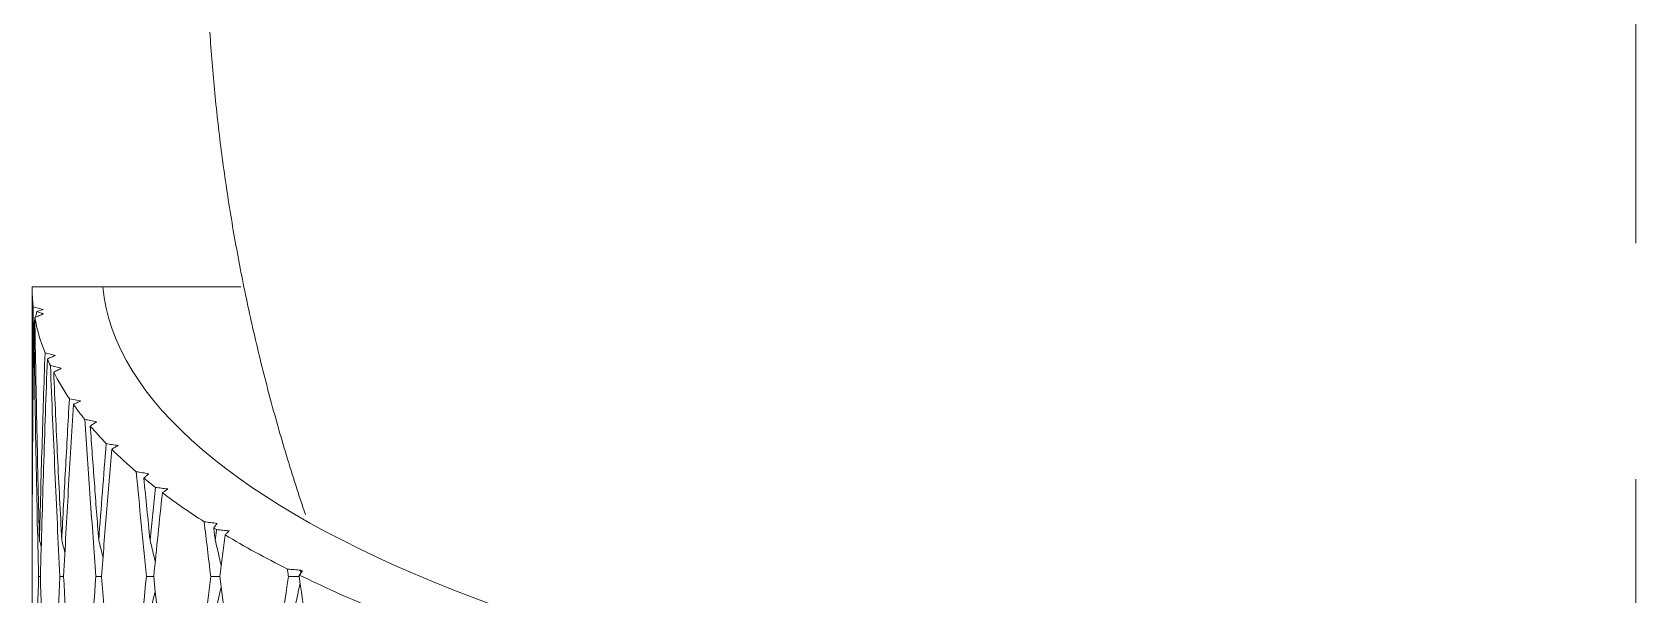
# Model space of a CAD drawing. Extents: x 4138 to 4928, y 0 to 579.
# Drawn here: x 4365.09 to 4382.09, y 429.19 to 435.15 of the extents above; entities that cross this region are included whole.
import ezdxf

# ---------------------------------------------------------------- set-up
doc = ezdxf.new("R2010")
doc.units = 0
doc.header["$LTSCALE"] = 10
doc.header["$MEASUREMENT"] = 0
doc.linetypes.add('CENTER', pattern=[2, 1.25, -0.25, 0.25, -0.25])
doc.layers.add('1', color=7, linetype='CONTINUOUS')
doc.layers.add('BODY', color=7, linetype='CONTINUOUS')

msp = doc.modelspace()

# ---------------------------------------------------------------- linework, layer by layer
at = {"layer": '1', "color": 7, "linetype": 'Continuous', "lineweight": 18}
for p, q in [((4365.093, 429.826), (4365.093, 432.452)), ((4365.105, 432.241), (4365.209, 432.212)), ((4365.209, 432.212), (4365.144, 432.19)), ((4365.23, 431.752), (4365.341, 431.725)), ((4365.488, 431.267), (4365.607, 431.244)), ((4365.093, 429.77), (4365.093, 429.826)), ((4365.093, 429.77), (4365.094, 429.764)), ((4367.94, 429.45), (4367.937, 429.443)), ((4367.937, 429.443), (4367.958, 429.442)), ((4367.925, 429.399), (4367.923, 429.385))]:
    msp.add_line(p, q, dxfattribs=at)
msp.add_ellipse((4382.093, 432.606), major_axis=(16.257, 0), ratio=0.325059, start_param=3.17084, end_param=4.490178, dxfattribs=at)
for points, weights in [([(4366.977, 435.152), (4367.147, 432.53), (4367.989, 430.041)], [1, 0.987297717329, 0.991575459011]), ([(4365.843, 432.452), (4365.843, 432.452), (4367.305, 432.452)], [1, 0.917504764712, 0.881480143341])]:
    msp.add_rational_spline(points, weights, degree=2, dxfattribs=at)
for points, degree in [([(4365.093, 432.452), (4365.843, 432.452)], 1), ([(4365.093, 432.452), (4365.093, 432.381), (4365.097, 432.311), (4365.105, 432.241)], 3), ([(4365.093, 429.826), (4365.093, 430.094), (4365.093, 430.631), (4365.098, 431.436), (4365.102, 431.973), (4365.105, 432.241)], 3), ([(4365.215, 432.166), (4365.2, 432.16), (4365.169, 432.147), (4365.137, 432.134), (4365.122, 432.128)], 3), ([(4365.128, 432.131), (4365.134, 432.15), (4365.139, 432.17), (4365.144, 432.19)], 3), ([(4365.144, 432.19), (4365.156, 432.186), (4365.18, 432.178), (4365.203, 432.17), (4365.215, 432.166)], 3), ([(4365.112, 432.066), (4365.108, 431.768), (4365.101, 431.172), (4365.095, 430.278), (4365.093, 429.683), (4365.093, 429.385)], 3), ([(4365.112, 432.066), (4365.115, 432.08), (4365.119, 432.093), (4365.122, 432.106)], 3), ([(4365.161, 429.385), (4365.151, 429.818), (4365.132, 430.697), (4365.118, 431.605), (4365.112, 432.066)], 3), ([(4365.122, 432.128), (4365.128, 431.723), (4365.143, 430.925), (4365.161, 430.151), (4365.171, 429.77)], 3), ([(4365.122, 432.128), (4365.144, 432.002), (4365.18, 431.877), (4365.23, 431.752)], 3), ([(4365.171, 429.77), (4365.179, 430.1), (4365.197, 430.759), (4365.218, 431.42), (4365.23, 431.752)], 3), ([(4365.255, 431.69), (4365.24, 431.303), (4365.214, 430.532), (4365.191, 429.767), (4365.181, 429.385)], 3), ([(4365.341, 431.725), (4365.327, 431.719), (4365.298, 431.708), (4365.269, 431.696), (4365.255, 431.69)], 3), ([(4365.255, 431.69), (4365.265, 431.667), (4365.275, 431.643), (4365.287, 431.62)], 3), ([(4365.387, 429.385), (4365.369, 429.752), (4365.334, 430.491), (4365.302, 431.242), (4365.287, 431.62)], 3), ([(4365.287, 431.62), (4365.306, 431.614), (4365.344, 431.604), (4365.383, 431.594), (4365.402, 431.589)], 3), ([(4365.402, 431.589), (4365.389, 431.582), (4365.362, 431.568), (4365.335, 431.554), (4365.322, 431.547)], 3), ([(4365.322, 431.547), (4365.335, 431.248), (4365.362, 430.652), (4365.392, 430.063), (4365.407, 429.77)], 3), ([(4365.322, 431.547), (4365.37, 431.453), (4365.425, 431.36), (4365.488, 431.267)], 3), ([(4365.407, 429.77), (4365.419, 430.018), (4365.446, 430.514), (4365.474, 431.015), (4365.488, 431.267)], 3), ([(4365.53, 431.207), (4365.512, 430.903), (4365.476, 430.296), (4365.443, 429.689), (4365.427, 429.385)], 3), ([(4365.607, 431.244), (4365.594, 431.237), (4365.568, 431.225), (4365.543, 431.213), (4365.53, 431.207)], 3), ([(4365.53, 431.207), (4365.568, 431.154), (4365.608, 431.101), (4365.65, 431.048)], 3), ([(4365.769, 429.385), (4365.749, 429.658), (4365.709, 430.208), (4365.67, 430.767), (4365.65, 431.048)], 3), ([(4365.65, 431.048), (4365.671, 431.044), (4365.713, 431.035), (4365.755, 431.026), (4365.775, 431.022)], 3), ([(4365.775, 431.022), (4365.764, 431.014), (4365.742, 431), (4365.72, 430.985), (4365.709, 430.977)], 3), ([(4365.709, 430.977), (4365.724, 430.774), (4365.753, 430.37), (4365.783, 429.97), (4365.799, 429.77)], 3), ([(4365.709, 430.977), (4365.762, 430.915), (4365.819, 430.853), (4365.879, 430.791)], 3), ([(4365.799, 429.77), (4365.812, 429.941), (4365.838, 430.281), (4365.865, 430.621), (4365.879, 430.791)], 3), ([(4365.879, 430.791), (4365.899, 430.788), (4365.941, 430.781), (4365.983, 430.774), (4366.004, 430.771)], 3), ([(4365.937, 430.732), (4365.918, 430.508), (4365.881, 430.059), (4365.846, 429.61), (4365.828, 429.385)], 3), ([(4366.004, 430.771), (4365.992, 430.764), (4365.97, 430.752), (4365.948, 430.739), (4365.937, 430.732)], 3), ([(4365.937, 430.732), (4366.018, 430.652), (4366.104, 430.573), (4366.196, 430.494)], 3), ([(4366.304, 429.385), (4366.286, 429.571), (4366.249, 429.94), (4366.214, 430.309), (4366.196, 430.494)], 3), ([(4366.196, 430.494), (4366.218, 430.49), (4366.262, 430.483), (4366.307, 430.476), (4366.329, 430.472)], 3), ([(4366.329, 430.472), (4366.32, 430.464), (4366.303, 430.449), (4366.286, 430.433), (4366.277, 430.426)], 3), ([(4366.277, 430.426), (4366.288, 430.317), (4366.31, 430.099), (4366.332, 429.88), (4366.343, 429.77)], 3), ([(4366.277, 430.426), (4366.317, 430.393), (4366.358, 430.36), (4366.4, 430.328)], 3), ([(4366.343, 429.77), (4366.352, 429.864), (4366.371, 430.049), (4366.39, 430.235), (4366.4, 430.328)], 3), ([(4366.474, 430.27), (4366.458, 430.123), (4366.428, 429.829), (4366.397, 429.533), (4366.382, 429.385)], 3), ([(4366.4, 430.328), (4366.421, 430.325), (4366.465, 430.319), (4366.508, 430.314), (4366.53, 430.311)], 3), ([(4366.53, 430.311), (4366.521, 430.304), (4366.502, 430.291), (4366.483, 430.277), (4366.474, 430.27)], 3), ([(4366.474, 430.27), (4366.611, 430.167), (4366.759, 430.064), (4366.916, 429.963)], 3), ([(4366.986, 429.385), (4366.974, 429.482), (4366.951, 429.674), (4366.928, 429.867), (4366.916, 429.963)], 3), ([(4366.916, 429.963), (4366.939, 429.96), (4366.985, 429.955), (4367.031, 429.949), (4367.054, 429.946)], 3), ([(4367.054, 429.946), (4367.048, 429.938), (4367.036, 429.922), (4367.024, 429.906), (4367.018, 429.898)], 3), ([(4365.19, 429.696), (4365.183, 429.721), (4365.177, 429.746), (4365.171, 429.77)], 3), ([(4365.44, 429.638), (4365.429, 429.682), (4365.418, 429.726), (4365.407, 429.77)], 3), ([(4365.844, 429.587), (4365.829, 429.649), (4365.814, 429.71), (4365.799, 429.77)], 3), ([(4367.034, 429.77), (4367.031, 429.792), (4367.026, 429.834), (4367.021, 429.877), (4367.018, 429.898)], 3), ([(4367.018, 429.898), (4367.028, 429.892), (4367.038, 429.886), (4367.048, 429.88)], 3), ([(4367.034, 429.77), (4367.036, 429.789), (4367.041, 429.825), (4367.045, 429.862), (4367.048, 429.88)], 3), ([(4367.048, 429.88), (4367.07, 429.878), (4367.115, 429.873), (4367.16, 429.869), (4367.182, 429.866)], 3), ([(4367.082, 429.385), (4367.091, 429.458), (4367.11, 429.604), (4367.128, 429.751), (4367.138, 429.825)], 3), ([(4367.182, 429.866), (4367.175, 429.86), (4367.16, 429.846), (4367.145, 429.832), (4367.138, 429.825)], 3), ([(4367.138, 429.825), (4367.344, 429.701), (4367.564, 429.58), (4367.799, 429.462)], 3), ([(4367.81, 429.385), (4367.808, 429.398), (4367.804, 429.423), (4367.8, 429.449), (4367.799, 429.462)], 3), ([(4367.799, 429.462), (4367.822, 429.46), (4367.869, 429.456), (4367.917, 429.452), (4367.94, 429.45)], 3), ([(4367.958, 429.442), (4367.952, 429.434), (4367.941, 429.42), (4367.93, 429.406), (4367.925, 429.399)], 3), ([(4367.942, 429.421), (4367.94, 429.428), (4367.939, 429.436), (4367.937, 429.443)], 3), ([(4365.093, 429.385), (4365.093, 428.926), (4365.097, 428.021), (4365.106, 427.143), (4365.112, 426.71)], 3), ([(4365.112, 426.71), (4365.117, 427.154), (4365.131, 428.044), (4365.15, 428.937), (4365.161, 429.385)], 3), ([(4365.161, 429.385), (4365.168, 429.385), (4365.174, 429.385), (4365.181, 429.385)], 3), ([(4365.181, 429.385), (4365.193, 428.92), (4365.221, 428.01), (4365.252, 427.137), (4365.269, 426.71)], 3), ([(4365.269, 426.71), (4365.286, 427.149), (4365.322, 428.033), (4365.365, 428.932), (4365.387, 429.385)], 3), ([(4365.427, 429.385), (4365.413, 429.385), (4365.4, 429.385), (4365.387, 429.385)], 3), ([(4365.427, 429.385), (4365.451, 428.932), (4365.501, 428.032), (4365.555, 427.148), (4365.583, 426.71)], 3), ([(4365.583, 426.71), (4365.612, 427.156), (4365.672, 428.048), (4365.736, 428.94), (4365.769, 429.385)], 3), ([(4365.828, 429.385), (4365.809, 429.385), (4365.789, 429.385), (4365.769, 429.385)], 3), ([(4365.828, 429.385), (4365.864, 428.928), (4365.937, 428.025), (4366.013, 427.145), (4366.052, 426.71)], 3), ([(4366.052, 426.71), (4366.092, 427.16), (4366.174, 428.056), (4366.26, 428.944), (4366.304, 429.385)], 3), ([(4366.382, 429.385), (4366.427, 428.948), (4366.519, 428.065), (4366.619, 427.165), (4366.67, 426.71)], 3), ([(4366.67, 426.71), (4366.719, 427.143), (4366.821, 428.021), (4366.93, 428.926), (4366.986, 429.385)], 3), ([(4367.433, 426.71), (4367.372, 427.157), (4367.253, 428.049), (4367.138, 428.94), (4367.082, 429.385)], 3), ([(4367.433, 426.71), (4367.492, 427.141), (4367.613, 428.018), (4367.743, 428.925), (4367.81, 429.385)], 3), ([(4367.923, 429.385), (4367.988, 428.942), (4368.123, 428.052), (4368.262, 427.158), (4368.332, 426.71)], 3), ([(4367.925, 429.399), (4368.172, 429.278), (4368.433, 429.16), (4368.71, 429.045)], 3)]:
    msp.add_open_spline(points, degree=degree, dxfattribs=at)
for points, knots in [([(4366.398, 429.541), (4366.395, 429.554), (4366.377, 429.63), (4366.358, 429.707), (4366.343, 429.77)], [0, 0, 0, 0, 0.16092, 1, 1, 1, 1]), ([(4367.097, 429.499), (4367.09, 429.526), (4367.07, 429.616), (4367.049, 429.707), (4367.034, 429.77)], [0, 0, 0, 0, 0.291643, 1, 1, 1, 1]), ([(4366.382, 429.385), (4366.378, 429.385), (4366.352, 429.385), (4366.326, 429.385), (4366.304, 429.385)], [0, 0, 0, 0, 0.155936, 1, 1, 1, 1]), ([(4367.082, 429.385), (4367.073, 429.385), (4367.041, 429.385), (4367.009, 429.385), (4366.986, 429.385)], [0, 0, 0, 0, 0.289317, 1, 1, 1, 1]), ([(4367.034, 429.001), (4367.049, 429.064), (4367.07, 429.155), (4367.091, 429.246), (4367.097, 429.272)], [0, 0, 0, 0, 0.707041, 1, 1, 1, 1]), ([(4367.81, 429.385), (4367.833, 429.385), (4367.871, 429.385), (4367.908, 429.385), (4367.923, 429.385)], [0, 0, 0, 0, 0.618979, 1, 1, 1, 1]), ([(4367.934, 429.312), (4367.925, 429.272), (4367.903, 429.168), (4367.88, 429.064), (4367.866, 429.001)], [0, 0, 0, 0, 0.383074, 1, 1, 1, 1]), ([(4366.343, 429.001), (4366.358, 429.064), (4366.377, 429.141), (4366.395, 429.218), (4366.398, 429.23)], [0, 0, 0, 0, 0.835815, 1, 1, 1, 1])]:
    msp.add_open_spline(points, degree=3, knots=knots, dxfattribs=at)
at = {"layer": 'BODY', "color": 1, "linetype": 'CENTER', "lineweight": 5}
msp.add_line((4382.093, 525.414), (4382.093, 386.565), dxfattribs=at)

doc.saveas('drawing.dxf')
